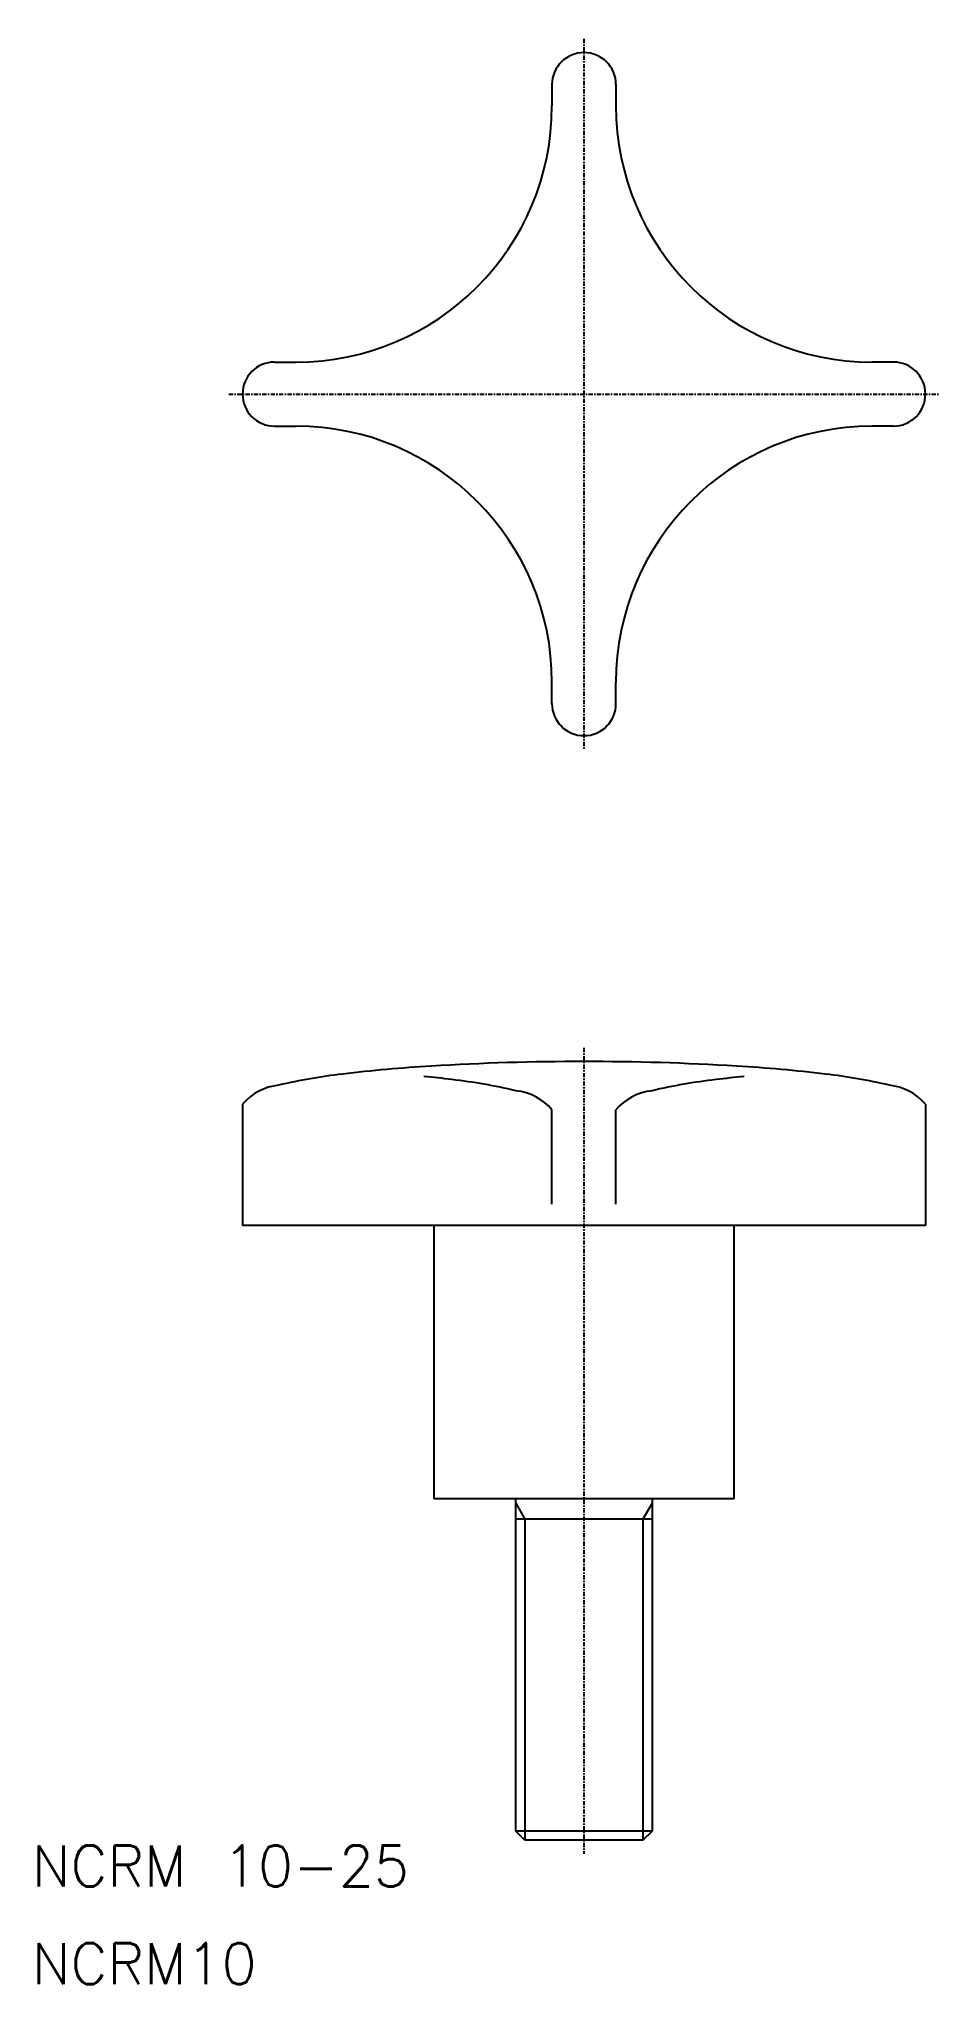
# Model space of a CAD drawing. Extents: x 17 to 83, y 15 to 158.
import ezdxf

# ---------------------------------------------------------------- set-up
doc = ezdxf.new("R2010")
doc.units = 0
doc.header["$LTSCALE"] = 0.25
doc.linetypes.add('CENTER', pattern=[2, 1.25, -0.25, 0.25, -0.25])
doc.layers.get('0').update_dxf_attribs({"linetype": 'CONTINUOUS'})
doc.layers.add('CENTER', color=1, linetype='CENTER')
doc.styles.get("Standard").update_dxf_attribs({"font": 'TXT.shx'})

msp = doc.modelspace()

# ---------------------------------------------------------------- linework, layer by layer
for p, q in [((54.559577, 154.410134), (54.559577, 152.847634)), ((59.247077, 154.410134), (59.247077, 152.847634)), ((34.247077, 134.097634), (35.809577, 134.097634)), ((79.559577, 134.097634), (77.997077, 134.097634)), ((34.247077, 129.410134), (35.809577, 129.410134)), ((79.559577, 129.410134), (77.997077, 129.410134)), ((54.559577, 109.097634), (54.559577, 110.660134)), ((59.247077, 109.097634), (59.247077, 110.660134)), ((31.903327, 79.772266), (31.903327, 70.897266)), ((81.903327, 79.772266), (81.903327, 70.897266)), ((54.559577, 72.459766), (54.559577, 79.365941)), ((59.247077, 72.459766), (59.247077, 79.365941)), ((81.903327, 70.897266), (31.903327, 70.897266)), ((45.903327, 70.897266), (45.903327, 50.897266)), ((67.903327, 50.897266), (67.903327, 70.897266)), ((67.903327, 50.897266), (45.903327, 50.897266)), ((51.903327, 26.577266), (51.903327, 50.897266)), ((61.903327, 50.897266), (61.903327, 26.577266)), ((61.903327, 49.397266), (51.903327, 49.397266)), ((61.903327, 26.577266), (51.903327, 26.577266)), ((52.583327, 25.897266), (51.903327, 26.577266)), ((61.223327, 25.897266), (52.583327, 25.897266)), ((61.223327, 25.897266), (61.903327, 26.577266))]:
    msp.add_line(p, q)
at = {"color": 3}
for p, q in [((51.903327, 50.575061), (52.583327, 49.397266)), ((61.903327, 50.575061), (61.223327, 49.397266)), ((52.583327, 49.397266), (52.583327, 25.897266)), ((61.223327, 49.397266), (61.223327, 25.897266))]:
    msp.add_line(p, q, dxfattribs=at)
for points in [[(81.903327, 79.772266, 0.191217), (79.264007, 81.169808, 0.028295), (74.580997, 81.981975, 0.01514), (68.083667, 82.567351, 0.015341), (56.903327, 82.897266, 0.015341), (45.722987, 82.567351, 0.01514), (39.225657, 81.981975, 0.028295), (34.542647, 81.169808, 0.191217), (31.903327, 79.772266, 0.191217)], [(54.559577, 79.365941, 0.191217), (51.920257, 80.763483, 0.028295), (47.237247, 81.57565, 0.01514), (45.184577, 81.805393, 0.009256)], [(68.622077, 81.805393, 0.00613), (66.569407, 81.57565, 0.028295), (61.886397, 80.763483, 0.191217), (59.247077, 79.365941, 0.191217), (59.247077, 79.365941, 0.191217)]]:
    msp.add_lwpolyline(points, format="xyb")
for centre, radius, start, end in [((56.903327, 154.410134), 2.34375, 0, 180), ((35.809577, 152.847634), 18.75, 270, 0), ((77.997077, 152.847634), 18.75, 180, 270), ((34.247077, 131.753884), 2.34375, 90, 270), ((79.559577, 131.753884), 2.34375, 270, 90), ((35.809577, 110.660134), 18.75, 0, 90), ((77.997077, 110.660134), 18.75, 90, 180), ((56.903327, 109.097634), 2.34375, 180, 0)]:
    msp.add_arc(centre, radius, start, end)
at = {"layer": 'CENTER'}
for p, q in [((56.903327, 157.753884), (56.903327, 105.753884)), ((30.903327, 131.753884), (82.903327, 131.753884)), ((56.903327, 83.897266), (56.903327, 24.897266))]:
    msp.add_line(p, q, dxfattribs=at)

# ---------------------------------------------------------------- texts
for s, p in [('NCRM 10-25', (16.481342, 22.526383)), ('NCRM10', (16.481342, 15.372271))]:
    msp.add_text(s, height=3).set_placement(p)

doc.saveas('drawing.dxf')
